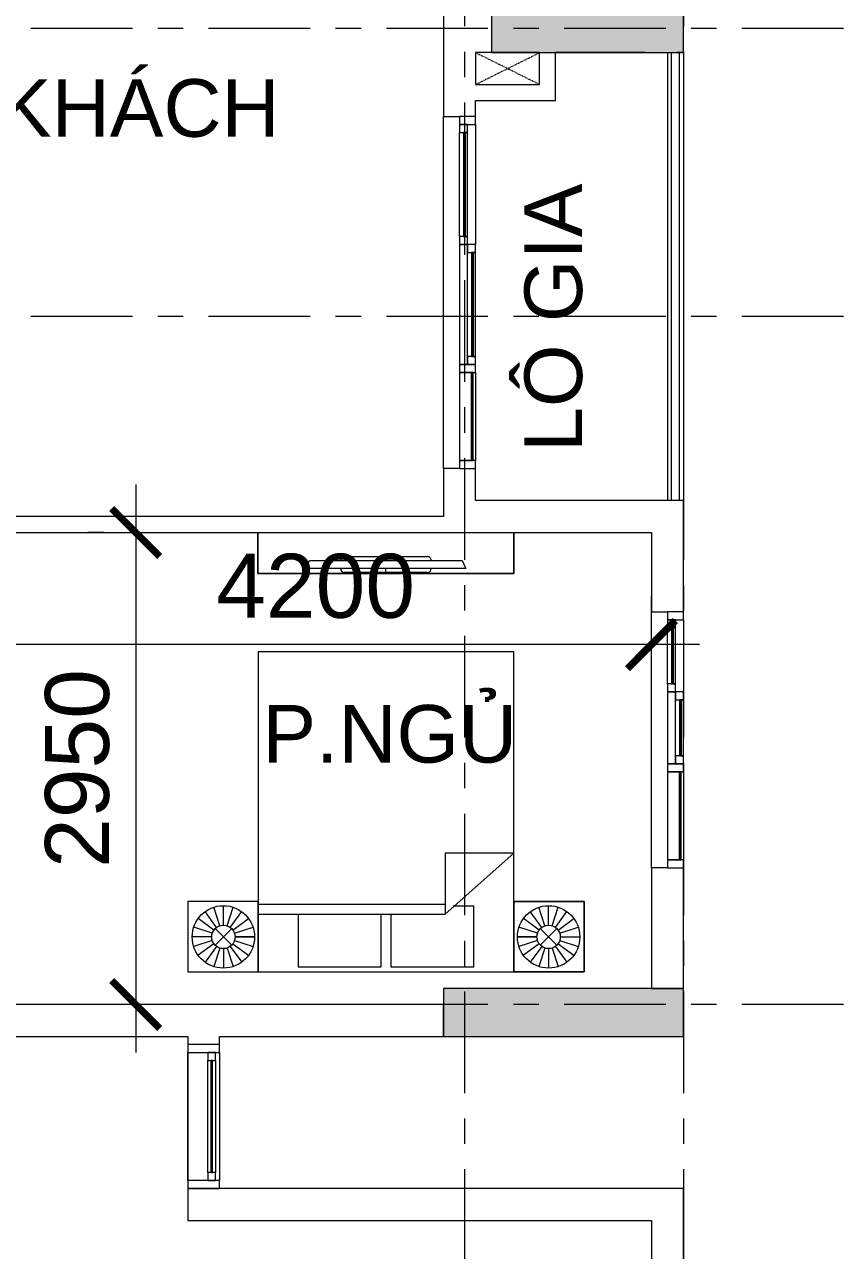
# Model space of a CAD drawing. Header units: millimetres. Extents: x -20144 to 126922, y -42414 to 48263.
# Drawn here: x 36881 to 42001, y 25312 to 32975 of the extents above; entities that cross this region are included whole.
import ezdxf

# ---------------------------------------------------------------- set-up
doc = ezdxf.new("R2010")
doc.units = ezdxf.units.MM
doc.linetypes.add('Dash', pattern=[6.35, 3.175, -3.175])
doc.linetypes.add('Grid Line', pattern=[22.225, 12.7, -3.175, 3.175, -3.175])
for name, color, linetype, lineweight in [('A-DETL-GENF', 31, 'Continuous', 5), ('A-DETL-GENF-HDLN', 161, 'Dash', 5), ('CHU', 181, 'Continuous', 5), ('CUA', 31, 'Continuous', 9), ('DIM', 1, 'Continuous', 5), ('LC.HA', 8, 'Continuous', 9), ('NET CAT', 3, 'Continuous', 5), ('NET THAY 1', 41, 'Continuous', 5), ('NET-CAT', 3, 'Continuous', 15), ('NET-THAY', 2, 'Continuous', 9), ('THIET BI', 44, 'Continuous', 5), ('TRUC', 225, 'Continuous', 5)]:
    doc.layers.add(name, color=color, linetype=linetype, lineweight=lineweight)
doc.styles.add('Arial_2', font='arial.ttf', dxfattribs={"height": 360})
doc.styles.add('TA1', font='arial.ttf')
doc.dimstyles.new('D_200_KTx2', dxfattribs={"dimtxt": 400, "dimasz": 300, "dimexe": 300, "dimexo": 300, "dimgap": 160, "dimtad": 1, "dimdec": 0, "dimzin": 9, "dimtxsty": 'TA1', "dimblk": 'ARCHTICK', "dimcen": 1, "dimdle": 300, "dimclrd": 256, "dimclre": 256, "dimclrt": 7, "dimadec": 0, "dimazin": 0, "dimtfac": 1, "dimtdec": 0, "dimtix": 1, "dimtmove": 1, "dimatfit": 3, "dimldrblk": 'ARCHTICK', "dimfxl": 0, "dimtolj": 1, "dimtzin": 0, "dimlwd": -1, "dimlwe": -1, "dimarcsym": 0})

# ---------------------------------------------------------------- blocks, each defined once
blk = doc.blocks.new('X-PHONG NGU 2 - X-PHONG NGU 2200-1759960-MẶT BẰNG TẦNG 24')
at = {"layer": 'CUA'}
for p, q in [((-1050, 0), (-1100, 0)), ((-1100, 0), (-1100, -100)), ((-500, 0), (-1050, 0)), ((-1050, 0), (-1050, -75)), ((-1050, -100), (-1050, 0)), ((-500, -75), (-500, 0)), ((-450, 0), (-500, 0)), ((-500, 0), (-500, -100)), ((300, 0), (-450, 0)), ((-450, 0), (-450, -50)), ((-450, -100), (-450, 0)), ((300, -50), (300, 0)), ((350, 0), (300, 0)), ((300, 0), (300, -50)), ((350, -50), (350, 0)), ((350, 0), (1000, 0)), ((1050, 0), (1000, 0)), ((1000, 0), (1000, -50)), ((1100, 0), (1050, 0)), ((1050, 0), (1050, -100)), ((1050, -50), (1050, 0)), ((1100, -100), (1100, 0)), ((-500, -75), (-1050, -75)), ((-1050, -75), (-1050, -85)), ((-1050, -75), (-500, -75)), ((-500, -85), (-500, -75)), ((-450, -50), (300, -50)), ((-400, -50), (-450, -50)), ((-450, -50), (-450, -100)), ((-400, -100), (-400, -50)), ((250, -75), (-400, -75)), ((-400, -75), (-400, -85)), ((300, -50), (250, -50)), ((250, -50), (250, -100)), ((250, -85), (250, -75)), ((300, -50), (350, -50)), ((300, -100), (300, -50)), ((1000, -25), (350, -25)), ((350, -25), (350, -35)), ((350, -35), (1000, -35)), ((1000, -35), (350, -35)), ((350, -35), (350, -50)), ((350, -50), (1000, -50)), ((1000, -35), (1000, -25)), ((1000, -50), (1000, -35)), ((1000, -50), (1050, -50)), ((-1100, -100), (-1050, -100)), ((-1050, -85), (-500, -85)), ((-500, -100), (-1050, -100)), ((-500, -100), (-450, -100)), ((-450, -100), (-400, -100)), ((-400, -85), (250, -85)), ((250, -85), (-400, -85)), ((-400, -85), (-400, -100)), ((-400, -100), (250, -100)), ((250, -100), (250, -85)), ((250, -100), (300, -100)), ((1050, -100), (300, -100)), ((1050, -100), (1100, -100))]:
    blk.add_line(p, q, dxfattribs=at)
blk = doc.blocks.new('X-PHONG NGU 2 - X-PHONG NGU 1600-1759962-MẶT BẰNG TẦNG 24')
at = {"layer": 'CUA'}
for p, q in [((-750, 0), (-800, 0)), ((-800, 0), (-800, -100)), ((-200, 0), (-750, 0)), ((-750, 0), (-750, -75)), ((-750, -100), (-750, 0)), ((-200, -75), (-200, 0)), ((-150, 0), (-200, 0)), ((-200, 0), (-200, -100)), ((300, 0), (-150, 0)), ((-150, 0), (-150, -50)), ((-150, -100), (-150, 0)), ((300, -50), (300, 0)), ((350, 0), (300, 0)), ((300, 0), (300, -50)), ((350, -50), (350, 0)), ((350, 0), (700, 0)), ((750, 0), (700, 0)), ((700, 0), (700, -50)), ((800, 0), (750, 0)), ((750, 0), (750, -100)), ((750, -50), (750, 0)), ((800, -100), (800, 0)), ((-200, -75), (-750, -75)), ((-750, -75), (-750, -85)), ((-750, -75), (-200, -75)), ((-200, -85), (-200, -75)), ((-150, -50), (300, -50)), ((-100, -50), (-150, -50)), ((-150, -50), (-150, -100)), ((-100, -100), (-100, -50)), ((250, -75), (-100, -75)), ((-100, -75), (-100, -85)), ((300, -50), (250, -50)), ((250, -50), (250, -100)), ((250, -85), (250, -75)), ((300, -50), (350, -50)), ((300, -100), (300, -50)), ((700, -25), (350, -25)), ((350, -25), (350, -35)), ((350, -35), (700, -35)), ((700, -35), (350, -35)), ((350, -35), (350, -50)), ((350, -50), (700, -50)), ((700, -35), (700, -25)), ((700, -50), (700, -35)), ((700, -50), (750, -50)), ((-800, -100), (-750, -100)), ((-750, -85), (-200, -85)), ((-200, -100), (-750, -100)), ((-200, -100), (-150, -100)), ((-150, -100), (-100, -100)), ((-100, -85), (250, -85)), ((250, -85), (-100, -85)), ((-100, -85), (-100, -100)), ((-100, -100), (250, -100)), ((250, -100), (250, -85)), ((250, -100), (300, -100)), ((750, -100), (300, -100)), ((750, -100), (800, -100))]:
    blk.add_line(p, q, dxfattribs=at)
blk = doc.blocks.new('X-GIUONG1 - X-GIUONG-1305651-MẶT BẰNG TẦNG 24')
at = {"layer": 'THIET BI'}
for p, q in [((-800, 0), (-1239, 0)), ((-1239, 0), (-1239, -439)), ((-1239, 0), (-800, 0)), ((-1239, -439), (-1239, 0)), ((-1059.6, -158.2), (-1131.2, -59.5)), ((-1039.2, -147.8), (-1076.9, -31.8)), ((-1016.6, -144.2), (-1016.6, -22.2)), ((-993.9, -147.8), (-956.3, -31.8)), ((-973.5, -158.2), (-901.9, -59.5)), ((-800, -439), (-800, 0)), ((800, 0), (-800, 0)), ((-800, 0), (-800, -2000)), ((800, 0), (-800, 0)), ((-800, 0), (-800, -439)), ((-800, 0), (-800, -2000)), ((-550, -30), (-550, -410)), ((-30, -30), (-550, -30)), ((-30, -360), (-30, -30)), ((30, -30), (30, -360)), ((550, -30), (30, -30)), ((550, -360), (550, -30)), ((1239, 0), (800, 0)), ((800, 0), (800, -439)), ((800, -2000), (800, 0)), ((1239, 0), (800, 0)), ((800, 0), (800, -439)), ((800, -2000), (800, 0)), ((973.5, -158.2), (901.9, -59.5)), ((993.9, -147.8), (956.3, -31.8)), ((1016.6, -144.2), (1016.6, -22.2)), ((1039.2, -147.8), (1076.9, -31.8)), ((1059.6, -158.2), (1131.2, -59.5)), ((1239, -439), (1239, 0)), ((1239, -439), (1239, 0)), ((-1075.8, -174.4), (-1174.4, -102.7)), ((-957.4, -174.4), (-858.7, -102.7)), ((957.4, -174.4), (858.7, -102.7)), ((1075.8, -174.4), (1174.4, -102.7)), ((-1089.7, -217.4), (-1211.7, -217.4)), ((-1086.1, -194.8), (-1202.1, -157.1)), ((-1068.3, -269.1), (-964.8, -165.6)), ((-1068.3, -165.6), (-964.8, -269.1)), ((-947, -194.8), (-831, -157.1)), ((-943.4, -217.4), (-821.4, -217.4)), ((-821.4, -217.4), (-943.4, -217.4)), ((943.4, -217.4), (821.4, -217.4)), ((821.4, -217.4), (943.4, -217.4)), ((947, -194.8), (831, -157.1)), ((1068.3, -269.1), (964.8, -165.6)), ((1068.3, -165.6), (964.8, -269.1)), ((1086.1, -194.8), (1202.1, -157.1)), ((1089.7, -217.4), (1211.7, -217.4)), ((-1086.1, -240), (-1202.1, -277.7)), ((-1075.8, -260.4), (-1174.4, -332.1)), ((-1059.6, -276.6), (-1131.2, -375.2)), ((-1039.2, -287), (-1076.9, -402.9)), ((-1016.6, -290.5), (-1016.6, -412.5)), ((-993.9, -287), (-956.3, -402.9)), ((-973.5, -276.6), (-901.9, -375.2)), ((-957.4, -260.4), (-858.7, -332.1)), ((-947, -240), (-831, -277.7)), ((947, -240), (831, -277.7)), ((957.4, -260.4), (858.7, -332.1)), ((973.5, -276.6), (901.9, -375.2)), ((993.9, -287), (956.3, -402.9)), ((1016.6, -290.5), (1016.6, -412.5)), ((1039.2, -287), (1076.9, -402.9)), ((1059.6, -276.6), (1131.2, -375.2)), ((1075.8, -260.4), (1174.4, -332.1)), ((1086.1, -240), (1202.1, -277.7)), ((-370, -360), (-800, -740)), ((-370, -740), (-370, -360)), ((800, -360), (-370, -360)), ((-1239, -439), (-800, -439)), ((-800, -439), (-1239, -439)), ((-550, -410), (-420, -410)), ((-370, -420), (800, -420)), ((800, -439), (1239, -439)), ((800, -439), (1239, -439)), ((-800, -740), (-370, -740)), ((-800, -2000), (800, -2000)), ((-800, -2000), (800, -2000))]:
    blk.add_line(p, q, dxfattribs=at)
for centre, radius in [((-1016.6, -217.4), 195.1), ((1016.6, -217.4), 195.1), ((-1016.6, -217.4), 73.2), ((1016.6, -217.4), 73.2)]:
    blk.add_circle(centre, radius, dxfattribs=at)
blk = doc.blocks.new('X-TV - X-TV-1732805-MẶT BẰNG TẦNG 24')
at = {"layer": 'THIET BI'}
for p, q in [((1600, 257.1), (0, 257.1)), ((0, 257.1), (0, 0)), ((0, 257.1), (1600, 257.1)), ((0, 0), (0, 257.1)), ((540, 250), (1060, 250)), ((800, 250), (800, 225)), ((1600, 0), (1600, 257.1)), ((1600, 257.1), (1600, 0)), ((300, 225), (1300, 225)), ((322.5, 175), (300, 225)), ((1277.5, 175), (322.5, 175)), ((1300, 225), (1277.5, 175)), ((1060, 150), (540, 150))]:
    blk.add_line(p, q, dxfattribs=at)
for centre, start_param, end_param in [((540, 225), 0, 1.570796), ((1060, 225), 4.712389, 6.283185), ((540, 175), 1.570796, 3.141593), ((1060, 175), 3.141593, 4.712389)]:
    blk.add_ellipse(centre, major_axis=(0, 25), ratio=0.9, start_param=start_param, end_param=end_param, dxfattribs=at)
blk = doc.blocks.new('Family1 - Family1 2-1425484-MẶT BẰNG TẦNG 24')
at = {"layer": 'A-DETL-GENF'}
for p, q in [((400, 200), (0, 200)), ((0, 200), (0, 0)), ((400, 0), (400, 200)), ((0, 0), (400, 0))]:
    blk.add_line(p, q, dxfattribs=at)
at = {"layer": 'A-DETL-GENF-HDLN'}
for p, q in [((0, 200), (400, 0.8)), ((0, 0), (400, 199.2))]:
    blk.add_line(p, q, dxfattribs=at)
blk = doc.blocks.new('A$C043A1407')
at = {"layer": 'LC.HA'}
h = blk.add_hatch(color=256, dxfattribs=at)
h.dxf.hatch_style = 1
h.paths.add_polyline_path([(17050.2, 16549.9), (17050.2, 16249.9), (18250.2, 16249.9), (18250.2, 16549.9)])
h = blk.add_hatch(color=256, dxfattribs=at)
h.dxf.hatch_style = 1
h.paths.add_polyline_path([(16750.2, 10399.9), (16750.2, 10099.9), (18250.2, 10099.9), (18250.2, 10399.9)])
at = {"ltscale": 1000}
for points in [[(17050.2, 16549.9), (17050.2, 16249.9), (18250.2, 16249.9), (18250.2, 16549.9)], [(16750.2, 10399.9), (16750.2, 10099.9), (18250.2, 10099.9), (18250.2, 10399.9)]]:
    blk.add_lwpolyline(points, close=True, dxfattribs=at)
blk = doc.blocks.new('_ARCHTICK')
at = {"color": 0, "linetype": 'ByBlock', "const_width": 0.15}
blk.add_lwpolyline([(-0.5, -0.5), (0.5, 0.5)], dxfattribs=at)
blk = doc.blocks.new('*D258')
at = {"layer": 'Defpoints', "color": 0, "transparency": 16777216}
for p in [(37675.5, 29799.9), (37575.8, 26849.9), (37675.5, 26849.9)]:
    blk.add_point(p, dxfattribs=at)
at = {"layer": 'DIM', "transparency": 16777216}
for p, q in [((37575.8, 30099.9), (37575.8, 26549.9)), ((37375.5, 29799.9), (37275.8, 29799.9)), ((37375.5, 26849.9), (37275.8, 26849.9))]:
    blk.add_line(p, q, dxfattribs=at)
at = {"layer": 'DIM', "transparency": 16777216, "xscale": 300, "yscale": 300, "zscale": 300}
for p, rotation in [((37575.8, 29799.9), 90), ((37575.8, 26849.9), 270)]:
    blk.add_blockref('_ARCHTICK', p, dxfattribs=dict(at, rotation=rotation))
at = {"layer": 'DIM', "color": 7, "transparency": 16777216, "insert": (37211.5, 28324.9), "char_height": 400, "attachment_point": 5, "rotation": 90, "style": 'TA1'}
blk.add_mtext('\\A1;2950', dxfattribs=at)
blk = doc.blocks.new('*D259')
at = {"layer": 'Defpoints', "color": 0, "transparency": 16777216}
for p in [(36600.5, 29099.6), (40800.5, 29007.7), (36600.5, 28716.8)]:
    blk.add_point(p, dxfattribs=at)
at = {"layer": 'DIM', "transparency": 16777216}
for p, q in [((36600.5, 29016.8), (36600.5, 29399.6)), ((40800.5, 29307.7), (40800.5, 29399.6)), ((41100.5, 29099.6), (36300.5, 29099.6))]:
    blk.add_line(p, q, dxfattribs=at)
at = {"layer": 'DIM', "transparency": 16777216, "xscale": 300, "yscale": 300, "zscale": 300, "rotation": 180}
blk.add_blockref('_ARCHTICK', (36600.5, 29099.6), dxfattribs=at)
at = {"layer": 'DIM', "transparency": 16777216, "xscale": 300, "yscale": 300, "zscale": 300}
blk.add_blockref('_ARCHTICK', (40800.5, 29099.6), dxfattribs=at)
at = {"layer": 'DIM', "color": 7, "transparency": 16777216, "insert": (38700.5, 29463.8), "char_height": 400, "attachment_point": 5, "style": 'TA1'}
blk.add_mtext('\\A1;4200', dxfattribs=at)
blk = doc.blocks.new('X-PHONG NGU 5 - X-PHONG NGU 900-1424748-MẶT BẰNG TẦNG 23')
at = {"layer": 'CUA'}
for p, q in [((-400, 100), (-450, 100)), ((-450, 100), (-450, -100)), ((-400, -100), (-400, 100)), ((-400, 100), (400, 100)), ((450, 100), (400, 100)), ((400, 100), (400, -100)), ((450, -100), (450, 100)), ((-350, -25), (-400, -25)), ((-400, -25), (-400, -75)), ((-400, -75), (-350, -75)), ((-350, -75), (-350, -25)), ((-350, -25), (350, -25)), ((350, -45), (-350, -45)), ((-350, -45), (-350, -55)), ((-350, -55), (350, -55)), ((350, -75), (-350, -75)), ((400, -25), (350, -25)), ((350, -25), (350, -75)), ((350, -55), (350, -45)), ((350, -75), (400, -75)), ((400, -75), (400, -25)), ((-450, -100), (-400, -100)), ((400, -100), (-400, -100)), ((400, -100), (450, -100))]:
    blk.add_line(p, q, dxfattribs=at)

msp = doc.modelspace()

# ---------------------------------------------------------------- linework, layer by layer
at = {"layer": 'NET THAY 1'}
for p, q in [((40925.5, 29999.9), (40925.5, 32799.9)), ((40975.5, 29999.9), (40975.5, 32799.9))]:
    msp.add_line(p, q, dxfattribs=at)
at = {"layer": 'NET-CAT'}
for p, q in [((39500.5, 33949.9), (39500.5, 32399.9)), ((40200.5, 32500), (40200.5, 32800)), ((39700.5, 32399.9), (39700.5, 32500)), ((39700.5, 32500), (40200.5, 32500)), ((39500.5, 32399.9), (39600.5, 32399.9)), ((39600.5, 30199.9), (39500.5, 30199.9)), ((39500.5, 30199.9), (39500.5, 29899.9)), ((39700.5, 29999.9), (39700.5, 30199.9)), ((41000.5, 29999.9), (39700.5, 29999.9)), ((41000.5, 29304.9), (41000.5, 29999.9)), ((39500.5, 29899.9), (35850.5, 29899.9)), ((35850.5, 29799.9), (39500.5, 29799.9)), ((39500.5, 29799.9), (40800.5, 29799.9)), ((40800.5, 29799.9), (40800.5, 29304.9)), ((40800.5, 29304.9), (40900.5, 29304.9)), ((40900.5, 27704.9), (40800.5, 27704.9)), ((40800.5, 27704.9), (40800.5, 26949.9)), ((41000.5, 26949.9), (41000.5, 27704.9)), ((40800.5, 26949.9), (41000.5, 26949.9)), ((39500.5, 26849.9), (36600.5, 26849.9)), ((39500.5, 26649.9), (39500.5, 26849.9)), ((32600.5, 26649.9), (37900.6, 26649.9)), ((37900.6, 26649.9), (37900.6, 26599.9)), ((38100.6, 26599.9), (38100.6, 26649.9)), ((38100.6, 26649.9), (39500.5, 26649.9)), ((37900.6, 25699.9), (37900.6, 25499.9)), ((41000.5, 25699.9), (38100.6, 25699.9)), ((41000.5, 25000), (41000.5, 25699.9)), ((37900.6, 25499.9), (40800.5, 25499.9)), ((40800.5, 25499.9), (40800.5, 25000))]:
    msp.add_line(p, q, dxfattribs=at)
for points in [[(38100.6, 26599.9), (37900.6, 26599.9)], [(38100.6, 25699.9), (37900.6, 25699.9)]]:
    msp.add_lwpolyline(points, dxfattribs=at)
at = {"layer": 'NET-THAY'}
for p, q in [((40760.6, 32799.9), (40200.5, 32799.9)), ((40900.5, 32799.9), (40900.5, 29999.9)), ((41000.5, 32799.9), (40960.6, 32799.9)), ((41000.5, 32799.9), (41000.5, 29999.9)), ((39500.5, 30199.9), (39500.5, 32399.9)), ((40800.5, 27704.9), (40800.5, 29304.9))]:
    msp.add_line(p, q, dxfattribs=at)
msp.add_lwpolyline([(37900.6, 26599.9), (37900.6, 25699.9)], dxfattribs=at)
at = {"layer": 'TRUC', "linetype": 'Grid Line', "ltscale": 50}
for p, q in [((39630.5, 43599.9), (39630.5, -7167.6)), ((41000.5, 43599.9), (41000.5, -4500.1)), ((42000.5, 32949.9), (-12092.4, 32949.9)), ((42000.5, 31149.9), (-14407, 31149.9)), ((42000.5, 26849.9), (-12092.4, 26849.9))]:
    msp.add_line(p, q, dxfattribs=at)

# ---------------------------------------------------------------- block references
at = {"layer": 'A-DETL-GENF'}
msp.add_blockref('Family1 - Family1 2-1425484-MẶT BẰNG TẦNG 24', (39700.5, 32599.9), dxfattribs=at)
at = {"layer": 'CUA'}
for name, p, rotation in [('X-PHONG NGU 2 - X-PHONG NGU 2200-1759960-MẶT BẰNG TẦNG 24', (39600.5, 31299.9), 89.99999999999984), ('X-PHONG NGU 2 - X-PHONG NGU 1600-1759962-MẶT BẰNG TẦNG 24', (40900.5, 28504.9), 89.99999999999982), ('X-PHONG NGU 5 - X-PHONG NGU 900-1424748-MẶT BẰNG TẦNG 23', (38000.6, 26149.9), 90)]:
    msp.add_blockref(name, p, dxfattribs=dict(at, rotation=rotation))
at = {"layer": 'NET CAT'}
msp.add_blockref('A$C043A1407', (22750.3, 16550), dxfattribs=at)
at = {"layer": 'THIET BI', "rotation": 180}
for name, p in [('X-TV - X-TV-1732805-MẶT BẰNG TẦNG 24', (39939.8, 29799.9)), ('X-GIUONG1 - X-GIUONG-1305651-MẶT BẰNG TẦNG 24', (39140.5, 27055))]:
    msp.add_blockref(name, p, dxfattribs=at)

# ---------------------------------------------------------------- texts
at = {"layer": 'CHU', "color": 7, "char_height": 360, "attachment_point": 3, "line_spacing_factor": 0.936439, "style": 'Arial_2'}
for s, insert, width in [('\\pt2540.0016,5079.9996,7620.0012,10159.9992,12700.0008,15239.9988,17780.0004,20319.9984,22860,25400.0016,27939.9996,30480.0012,33019.9992,35560.0008,38099.9988,40640.0004,43179.9984,45720,48260.0016,50799.9996,53340.0012,55879.9992,58420.0008,60959.9988,63500.0004,66039.9984,68580,71120.0016,73659.9996,76200.0012,78739.9992,81280.0008;P.KHÁCH', (38475.3, 32633.3), 2217.96), ('\\pt2540.0016,5079.9996,7620.0012,10159.9992,12700.0008,15239.9988,17780.0004,20319.9984,22860,25400.0016,27939.9996,30480.0012,33019.9992,35560.0008,38099.9988,40640.0004,43179.9984,45720,48260.0016,50799.9996,53340.0012,55879.9992,58420.0008,60959.9988,63500.0004,66039.9984,68580,71120.0016,73659.9996,76200.0012,78739.9992,81280.0008;P.NGỦ', (39960.4, 28721.7), 1577.62)]:
    msp.add_mtext(s, dxfattribs=dict(at, insert=insert, width=width))
at = {"layer": 'CHU', "color": 7, "insert": (40006.2, 31981.1), "char_height": 360, "width": 1981.146, "attachment_point": 3, "rotation": 90, "line_spacing_factor": 0.936439, "style": 'Arial_2'}
msp.add_mtext('\\pt2540.0016,5079.9996,7620.0012,10159.9992,12700.0008,15239.9988,17780.0004,20319.9984,22860,25400.0016,27939.9996,30480.0012,33019.9992,35560.0008,38099.9988,40640.0004,43179.9984,45720,48260.0016,50799.9996,53340.0012,55879.9992,58420.0008,60959.9988,63500.0004,66039.9984,68580,71120.0016,73659.9996,76200.0012,78739.9992,81280.0008;LÔ GIA', dxfattribs=at)

# ---------------------------------------------------------------- dimensions: what is measured, and where the dimension line sits
at = {"layer": 'DIM'}
dim = msp.add_linear_dim(base=(37575.8, 26849.9), p1=(37675.5, 29799.9), p2=(37675.5, 26849.9), angle=90, dimstyle='D_200_KTx2', dxfattribs=at)
dim.commit()
dim.dimension.update_dxf_attribs({"geometry": '*D258', "text_midpoint": (37211.5, 28324.9)})
dim = msp.add_linear_dim(base=(36600.5, 29099.6), p1=(40800.5, 29007.7), p2=(36600.5, 28716.8), dimstyle='D_200_KTx2', dxfattribs=at)
dim.commit()
dim.dimension.update_dxf_attribs({"geometry": '*D259', "text_midpoint": (38700.5, 29463.8)})

doc.saveas('drawing.dxf')
